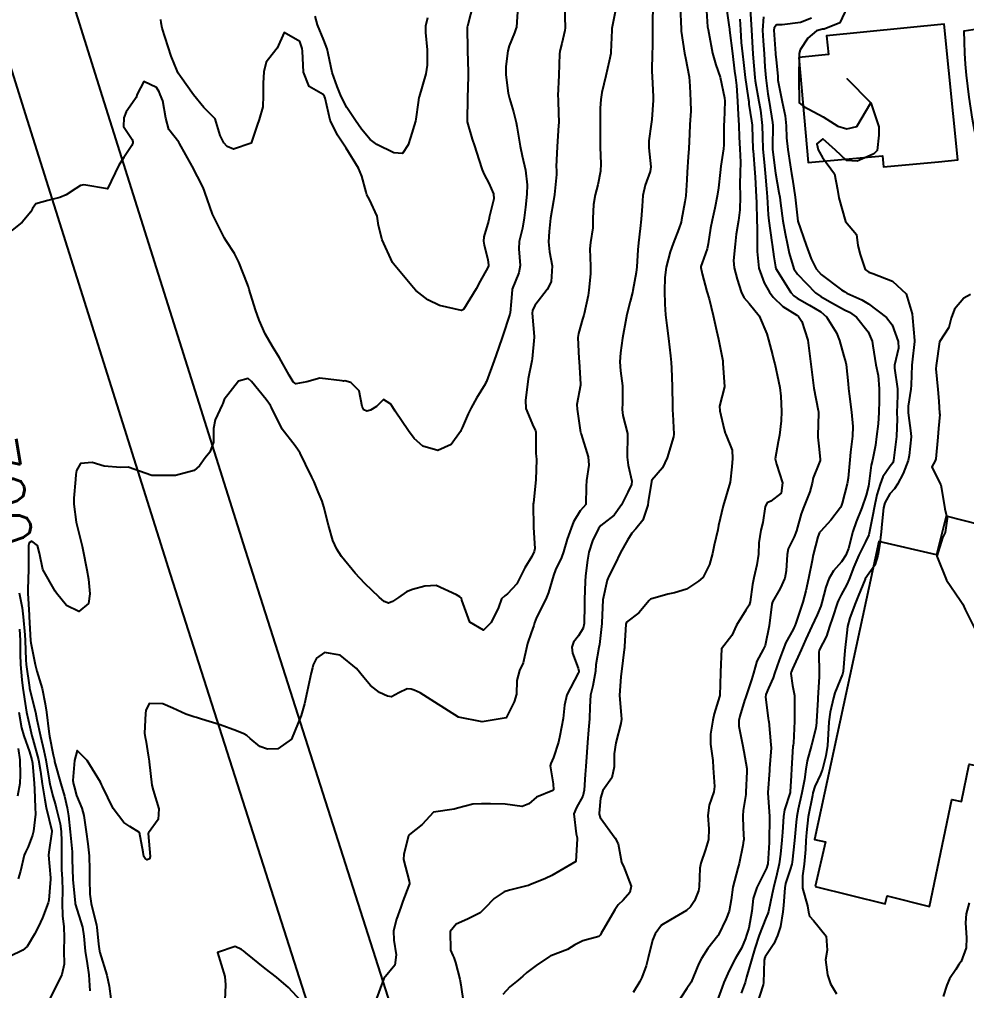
# Model space of a CAD drawing. Header units: metres. Extents: x 298520 to 308411, y 7433745 to 7450750.
# Drawn here: x 301069.7 to 301149.2, y 7442893 to 7442974.5 of the extents above; entities that cross this region are included whole.
import ezdxf
from ezdxf.enums import TextEntityAlignment as Align

# ---------------------------------------------------------------- set-up
doc = ezdxf.new("R2010")
doc.units = ezdxf.units.M
doc.header["$LTSCALE"] = 10
doc.linetypes.add('DASHED', pattern=[0.75, 0.5, -0.25])
for name, color, linetype in [('Cotas', 45, 'Continuous'), ('Curvas de Nivel 1m', 11, 'Continuous'), ('Curvas de Nivel 5m', 15, 'Continuous'), ('Edificações', 30, 'Continuous'), ('Vias Primárias', 230, 'Continuous'), ('Vias Secundárias', 230, 'DASHED')]:
    doc.layers.add(name, color=color, linetype=linetype)
doc.styles.add('Style-STANDARD', font='STANDARD.shx')

msp = doc.modelspace()

# ---------------------------------------------------------------- linework, layer by layer
at = {"layer": 'Curvas de Nivel 1m', "flags": 128}
for points, elevation in [([(301115.456, 7442975.633), (301115.508, 7442973.817), (301115.487, 7442973.58), (301115.233, 7442972.487), (301115.095, 7442971.952), (301115.055, 7442971.823), (301115.023, 7442971.625), (301114.967, 7442969.824), (301114.906, 7442968.095), (301114.916, 7442967.824), (301114.931, 7442967.584), (301114.968, 7442965.823), (301114.959, 7442965.631), (301114.825, 7442963.825), (301114.763, 7442962.17), (301114.778, 7442961.825), (301114.775, 7442961.5), (301114.623, 7442959.827), (301114.537, 7442959.288), (301114.283, 7442957.832), (301114.157, 7442956.723), (301114.115, 7442955.834), (301114.199, 7442955.006), (301114.427, 7442953.829), (301114.339, 7442952.484), (301114.01, 7442951.835), (301112.969, 7442950.499), (301112.752, 7442950.065), (301112.728, 7442949.852), (301112.896, 7442947.898), (301112.898, 7442947.85), (301112.745, 7442946.022), (301112.721, 7442945.852), (301112.41, 7442944.343), (301112.335, 7442943.856), (301112.174, 7442942.557), (301112.192, 7442941.857), (301112.847, 7442940.3), (301113.008, 7442940.011), (301113.043, 7442939.847), (301113.044, 7442938.065), (301113.067, 7442937.846), (301113.105, 7442937.559), (301113.049, 7442935.846), (301112.842, 7442933.917), (301112.822, 7442933.849), (301112.815, 7442933.807), (301112.846, 7442931.848), (301112.963, 7442930.084), (301112.919, 7442929.847), (301112.719, 7442929.423), (301112.108, 7442928.457), (301111.821, 7442927.859), (301111.438, 7442927.116), (301110.679, 7442926.271), (301110.435, 7442926.115), (301110.168, 7442925.878), (301109.921, 7442925.137), (301109.305, 7442923.89), (301108.646, 7442923.244), (301107.506, 7442923.911), (301106.827, 7442925.762), (301106.79, 7442925.919), (301106.674, 7442926.025), (301106.39, 7442926.21), (301104.689, 7442926.99), (301103.725, 7442926.917), (301102.683, 7442926.652), (301102.196, 7442926.459), (301101.505, 7442925.982), (301101.019, 7442925.637), (301100.668, 7442925.492), (301100.307, 7442925.633), (301099.881, 7442926.002), (301098.69, 7442927.141), (301097.861, 7442928.028), (301096.717, 7442929.425), (301096.326, 7442930.044), (301096.011, 7442930.77), (301095.624, 7442932.051), (301095.239, 7442933.585), (301095.094, 7442934.057), (301094.781, 7442934.854), (301094.421, 7442935.697), (301094.244, 7442936.068), (301093.711, 7442937.175), (301093.261, 7442938.083), (301093.101, 7442938.361), (301092.829, 7442938.705), (301091.75, 7442940.101), (301090.861, 7442941.932), (301090.769, 7442942.111), (301090.39, 7442942.595), (301089.161, 7442944.127), (301088.895, 7442944.367), (301088.082, 7442944.142), (301086.877, 7442942.598), (301086.756, 7442942.279), (301086.709, 7442942.162), (301086.114, 7442940.907), (301085.983, 7442940.169), (301085.991, 7442939.009), (301085.66, 7442938.172), (301085.281, 7442937.711), (301084.806, 7442937.021), (301084.347, 7442936.639), (301082.793, 7442936.21), (301080.793, 7442936.23), (301078.803, 7442936.919), (301078.173, 7442936.888), (301076.804, 7442937.018), (301075.797, 7442937.301), (301074.807, 7442937.227), (301074.473, 7442936.63), (301074.426, 7442936.306), (301074.381, 7442935.899), (301074.25, 7442934.308), (301074.261, 7442933.801), (301074.458, 7442932.304), (301074.736, 7442931.17), (301074.952, 7442930.298), (301075.01, 7442930.007), (301075.344, 7442928.294), (301075.473, 7442927.511), (301075.599, 7442926.291), (301075.488, 7442925.468), (301074.658, 7442924.812), (301073.648, 7442925.3), (301072.8, 7442926.328), (301072.676, 7442926.505), (301071.651, 7442928.341), (301071.357, 7442929.703), (301071.21, 7442930.345), (301070.728, 7442930.718), (301070.501, 7442930.578), (301070.454, 7442930.353), (301070.451, 7442928.607), (301070.441, 7442928.353), (301070.374, 7442926.656), (301070.392, 7442926.353), (301070.504, 7442924.502), (301070.512, 7442924.351), (301070.621, 7442922.363), (301070.63, 7442922.184), (301070.991, 7442920.346), (301071.151, 7442919.791), (301071.595, 7442918.34), (301071.841, 7442917.06), (301071.941, 7442916.336), (301072.139, 7442914.734), (301072.199, 7442914.333), (301072.517, 7442912.763), (301072.607, 7442912.422), (301072.615, 7442912.328), (301072.626, 7442912.214), (301073.16, 7442910.32), (301073.457, 7442909.3), (301073.693, 7442908.312), (301073.797, 7442907.65), (301073.946, 7442906.307), (301074.097, 7442904.625), (301074.108, 7442904.305), (301074.11, 7442904.005), (301074.176, 7442902.303), (301074.352, 7442900.311), (301074.363, 7442900.266), (301074.986, 7442898.294), (301075.102, 7442897.526), (301075.195, 7442896.291), (301075.358, 7442895.238), (301075.508, 7442894.288), (301075.605, 7442892.962)], 699), ([(301107.802, 7442975.912), (301107.299, 7442973.965), (301107.289, 7442973.919), (301107.287, 7442973.885), (301107.316, 7442971.919), (301107.363, 7442970.076), (301107.367, 7442969.918), (301107.37, 7442969.748), (301107.316, 7442967.918), (301107.277, 7442966.041), (301107.291, 7442965.918), (301107.693, 7442964.466), (301107.884, 7442963.909), (301108.273, 7442962.746), (301108.53, 7442961.899), (301108.693, 7442961.49), (301109.092, 7442960.776), (301109.486, 7442959.886), (301109.513, 7442959.452), (301109.131, 7442957.889), (301109.116, 7442957.836), (301109.058, 7442957.572), (301108.673, 7442956.261), (301108.639, 7442955.896), (301108.708, 7442955.573), (301109.018, 7442954.362), (301109.084, 7442953.889), (301109.074, 7442953.827), (301109.01, 7442953.699), (301108.365, 7442952.527), (301108.038, 7442951.904), (301106.965, 7442950.151), (301106.807, 7442950.079), (301104.968, 7442950.482), (301103.977, 7442950.959), (301102.981, 7442951.762), (301102.781, 7442951.972), (301101.505, 7442953.485), (301101.086, 7442953.989), (301101.014, 7442954.101), (301100.147, 7442955.999), (301099.84, 7442957.213), (301099.711, 7442958.004), (301099.077, 7442959.391), (301098.86, 7442959.792), (301098.796, 7442960.014), (301098.427, 7442961.351), (301098.15, 7442962.024), (301097.128, 7442963.714), (301096.896, 7442964.042), (301096.402, 7442964.786), (301095.776, 7442966.054), (301095.347, 7442967.892), (301095.297, 7442968.059), (301095.184, 7442968.206), (301094.009, 7442968.896), (301093.534, 7442970.077), (301093.459, 7442971.839), (301093.431, 7442972.078), (301093.232, 7442972.668), (301091.922, 7442973.421), (301091.324, 7442972.108), (301091.221, 7442971.96), (301090.414, 7442970.915), (301090.215, 7442970.12), (301090.136, 7442969.178), (301090.14, 7442968.12), (301090.118, 7442967.171), (301089.827, 7442966.123), (301089.641, 7442965.632), (301089.133, 7442964.13), (301087.645, 7442963.632), (301087.128, 7442963.84), (301086.858, 7442964.163), (301086.544, 7442964.761), (301086.108, 7442966.17), (301085.167, 7442967.109), (301084.291, 7442968.189), (301083.198, 7442969.712), (301083.016, 7442970.018), (301082.933, 7442970.204), (301082.427, 7442971.424), (301082.166, 7442972.216), (301081.676, 7442973.794), (301081.587, 7442974.225), (301081.554, 7442974.524)], 701), ([(301122.868, 7442975.734), (301122.839, 7442974.152), (301122.835, 7442973.734), (301122.832, 7442972.13), (301122.819, 7442971.734), (301122.788, 7442970.153), (301122.801, 7442969.734), (301122.9, 7442968.01), (301122.899, 7442967.733), (301122.773, 7442966.118), (301122.728, 7442965.734), (301122.548, 7442964.327), (301122.532, 7442963.736), (301122.701, 7442962.142), (301122.649, 7442961.735), (301122.218, 7442960.612), (301122.025, 7442959.741), (301121.963, 7442958.848), (301121.896, 7442957.742), (301121.819, 7442956.969), (301121.673, 7442955.744), (301121.603, 7442955.169), (301121.513, 7442953.745), (301121.472, 7442953.279), (301121.189, 7442951.748), (301121.155, 7442951.574), (301120.974, 7442950.831), (301120.7, 7442949.754), (301120.627, 7442949.422), (301120.322, 7442947.759), (301120.152, 7442946.534), (301120.108, 7442945.762), (301120.16, 7442945.016), (301120.316, 7442943.759), (301120.315, 7442942.314), (301120.302, 7442941.758), (301120.361, 7442941.26), (301120.741, 7442939.752), (301120.751, 7442939.661), (301120.706, 7442937.752), (301120.813, 7442937.085), (301121.099, 7442935.747), (301121.074, 7442935.463), (301120.784, 7442934.819), (301120.238, 7442933.758), (301119.623, 7442932.904), (301118.749, 7442932.208), (301118.504, 7442932.025), (301118.315, 7442931.784), (301117.792, 7442930.729), (301117.502, 7442929.792), (301117.389, 7442929.12), (301117.217, 7442927.795), (301117.177, 7442927.314), (301117.138, 7442925.795), (301117.131, 7442925.332), (301117.106, 7442923.795), (301117.03, 7442923.413), (301116.637, 7442922.756), (301116.209, 7442922.225), (301116.064, 7442921.806), (301116.114, 7442921.304), (301116.605, 7442920.051), (301116.665, 7442919.799), (301116.658, 7442919.743), (301116.601, 7442919.635), (301115.643, 7442917.814), (301115.441, 7442916.946), (301115.332, 7442915.818), (301115.072, 7442914.356), (301114.949, 7442913.824), (301114.52, 7442912.54), (301114.298, 7442912.049), (301114.256, 7442911.833), (301114.491, 7442910.341), (301114.535, 7442909.829), (301114.482, 7442909.768), (301113.115, 7442909.205), (301112.471, 7442908.642), (301111.902, 7442908.422), (301110.47, 7442908.627), (301109.233, 7442908.651), (301108.47, 7442908.653), (301107.749, 7442908.628), (301106.467, 7442908.286), (301106.177, 7442908.212), (301104.463, 7442907.94), (301103.501, 7442906.906), (301102.435, 7442906.081), (301102.382, 7442906.022), (301102.363, 7442905.971), (301101.964, 7442904.428), (301101.934, 7442903.975), (301102.395, 7442902.17), (301102.436, 7442901.97), (301102.43, 7442901.932), (301102.39, 7442901.792), (301101.875, 7442900.47), (301101.71, 7442899.977), (301101.353, 7442898.98), (301101.085, 7442897.983), (301101.108, 7442897.205), (301101.309, 7442895.98), (301101.192, 7442895.094), (301100.293, 7442893.99), (301099.567, 7442892.001)], 697), ([(301125.164, 7442975.594), (301125.238, 7442973.7), (301125.251, 7442973.545), (301125.534, 7442971.697), (301125.625, 7442971.29), (301125.919, 7442969.693), (301125.976, 7442968.907), (301126.045, 7442967.691), (301126.049, 7442966.807), (301125.985, 7442965.692), (301125.958, 7442964.878), (301125.886, 7442963.692), (301125.826, 7442962.989), (301125.765, 7442961.693), (301125.736, 7442961.055), (301125.633, 7442959.695), (301125.563, 7442959.208), (301125.29, 7442957.698), (301125.245, 7442957.504), (301125.045, 7442956.924), (301124.575, 7442955.707), (301124.322, 7442955.007), (301123.988, 7442953.715), (301123.878, 7442952.839), (301123.841, 7442951.717), (301123.866, 7442950.611), (301123.928, 7442949.716), (301124.043, 7442948.803), (301124.198, 7442947.711), (301124.36, 7442946.27), (301124.412, 7442945.708), (301124.447, 7442945.245), (301124.499, 7442943.706), (301124.522, 7442942.051), (301124.526, 7442941.705), (301124.538, 7442941.383), (301124.634, 7442939.703), (301124.61, 7442939.473), (301124.078, 7442937.711), (301123.676, 7442936.851), (301122.794, 7442935.832), (301122.76, 7442935.764), (301122.754, 7442935.73), (301122.492, 7442934.017), (301122.443, 7442933.733), (301122.031, 7442932.46), (301121.452, 7442931.743), (301121.107, 7442931.379), (301120.733, 7442930.784), (301120.162, 7442929.758), (301119.687, 7442928.74), (301119.18, 7442927.773), (301119.046, 7442927.426), (301118.673, 7442925.78), (301118.583, 7442923.851), (301118.578, 7442923.781), (301118.379, 7442922.03), (301118.331, 7442921.783), (301118.082, 7442920.311), (301118.046, 7442919.786), (301117.825, 7442918.553), (301117.638, 7442917.789), (301117.574, 7442916.784), (301117.55, 7442915.79), (301117.461, 7442914.874), (301117.377, 7442913.792), (301117.327, 7442912.99), (301117.242, 7442911.793), (301117.186, 7442911.11), (301117.093, 7442909.794), (301116.992, 7442909.281), (301116.468, 7442908.341), (301116.229, 7442907.804), (301116.438, 7442906.136), (301116.515, 7442905.799), (301116.527, 7442905.704), (301116.413, 7442903.8), (301114.401, 7442902.638), (301113.86, 7442902.374), (301112.555, 7442901.848), (301112.442, 7442901.8), (301112.392, 7442901.786), (301110.836, 7442901.415), (301110.384, 7442901.249), (301109.551, 7442900.707), (301108.769, 7442899.894), (301108.359, 7442899.5), (301107.298, 7442898.966), (301106.349, 7442898.543), (301105.84, 7442897.928), (301105.872, 7442896.374), (301106.075, 7442895.924), (301106.15, 7442895.761), (301106.307, 7442895.327), (301106.664, 7442893.916), (301106.744, 7442893.459), (301106.976, 7442891.913)], 696), ([(301139.184, 7442975.541), (301138.58, 7442974.226), (301137.254, 7442973.711), (301137.125, 7442973.691), (301136.604, 7442973.566), (301135.882, 7442972.935), (301135.229, 7442971.972), (301135.159, 7442971.646), (301135.164, 7442971.581), (301135.165, 7442971.523), (301135.123, 7442969.581), (301135.159, 7442967.595), (301135.172, 7442967.508), (301135.541, 7442967.204), (301137.161, 7442966.324), (301138.416, 7442965.547), (301139.151, 7442965.317), (301140.002, 7442965.527), (301141.173, 7442967.51), (301139.203, 7442969.54), (301141.173, 7442967.51), (301141.855, 7442965.503), (301141.85, 7442964.798), (301141.702, 7442963.504), (301141.416, 7442963.22), (301141.127, 7442963.087), (301140.028, 7442962.618), (301139.12, 7442962.669), (301138.196, 7442963.549), (301137.142, 7442964.497), (301136.636, 7442964.067), (301136.746, 7442963.564), (301137.123, 7442962.928), (301138.129, 7442961.55), (301138.389, 7442960.248), (301138.501, 7442959.546), (301139.053, 7442957.54), (301139.976, 7442956.46), (301140.092, 7442955.524), (301140.272, 7442954.768), (301140.714, 7442953.514), (301141.01, 7442953.292), (301141.332, 7442953.183), (301142.999, 7442952.55), (301144.135, 7442951.478), (301144.636, 7442949.804), (301144.68, 7442949.473), (301144.846, 7442947.56), (301144.841, 7442947.471), (301144.639, 7442945.749), (301144.606, 7442945.473), (301144.558, 7442943.811), (301144.532, 7442943.474), (301144.312, 7442942.035), (301144.304, 7442941.476), (301144.544, 7442939.775), (301144.559, 7442939.473), (301144.399, 7442937.894), (301144.32, 7442937.475), (301143.883, 7442936.398), (301143.41, 7442935.484), (301143.177, 7442935.098), (301142.785, 7442934.673), (301142.344, 7442933.927), (301142.248, 7442933.495), (301142.102, 7442932.147), (301142.05, 7442931.497), (301141.914, 7442930.316), (301141.754, 7442929.5), (301141.519, 7442928.698), (301140.703, 7442927.534), (301140.689, 7442927.51), (301140.122, 7442926.077), (301139.886, 7442925.522), (301139.415, 7442924.283), (301139.229, 7442923.531), (301139.159, 7442923.019), (301138.997, 7442921.534), (301138.845, 7442919.776), (301138.8, 7442919.537), (301138.598, 7442919.058), (301138.167, 7442917.964), (301138.044, 7442917.545), (301137.758, 7442916.355), (301137.659, 7442915.549), (301137.597, 7442914.495), (301137.524, 7442913.55), (301137.395, 7442912.676), (301137.106, 7442911.554), (301136.951, 7442911.103), (301136.488, 7442910.093), (301136.319, 7442909.562), (301136.266, 7442909.349), (301135.92, 7442907.568), (301135.78, 7442906.232), (301135.726, 7442905.571), (301135.682, 7442904.828), (301135.588, 7442903.572), (301135.429, 7442902.601), (301135.442, 7442901.574), (301135.859, 7442900.08), (301135.939, 7442899.566), (301136.016, 7442899.222), (301136.356, 7442898.868), (301137.419, 7442897.549), (301137.498, 7442896.375), (301137.378, 7442895.549), (301137.544, 7442894.304), (301137.785, 7442893.545), (301138.285, 7442892.708)], 689), ([(301119.736, 7442975.297), (301119.435, 7442973.768), (301119.415, 7442973.604), (301119.352, 7442971.769), (301119.344, 7442971.646), (301119.215, 7442970.999), (301118.935, 7442969.774), (301118.591, 7442968.369), (301118.493, 7442967.78), (301118.461, 7442967.075), (301118.452, 7442965.781), (301118.441, 7442965.076), (301118.446, 7442963.78), (301118.508, 7442962.39), (301118.481, 7442961.786), (301118.248, 7442960.631), (301118.037, 7442959.79), (301117.878, 7442958.984), (301117.828, 7442957.792), (301117.823, 7442957.015), (301117.627, 7442955.794), (301117.577, 7442955.245), (301117.644, 7442953.794), (301117.631, 7442953.166), (301117.495, 7442951.795), (301117.431, 7442951.342), (301117.092, 7442949.799), (301117.065, 7442949.696), (301116.958, 7442949.348), (301116.618, 7442948.131), (301116.579, 7442947.804), (301116.668, 7442946.051), (301116.684, 7442945.802), (301116.799, 7442943.895), (301116.793, 7442943.801), (301116.502, 7442942.17), (301116.508, 7442941.804), (301116.806, 7442939.838), (301116.811, 7442939.8), (301116.842, 7442939.687), (301117.443, 7442937.794), (301117.505, 7442937.101), (301117.297, 7442935.795), (301117.285, 7442935.298), (301117.241, 7442933.795), (301117.023, 7442933.543), (301116.765, 7442933.261), (301116.222, 7442932.334), (301116, 7442931.807), (301115.67, 7442930.874), (301115.358, 7442929.814), (301115.203, 7442929.331), (301114.708, 7442928.295), (301114.52, 7442927.823), (301114.104, 7442926.407), (301113.876, 7442925.832), (301113.101, 7442924.287), (301112.936, 7442923.846), (301112.867, 7442923.63), (301112.64, 7442923.011), (301112.353, 7442922.126), (301112.293, 7442921.853), (301111.977, 7442920.491), (301111.673, 7442919.859), (301111.446, 7442919.01), (301111.418, 7442917.862), (301111.224, 7442917.213), (301110.553, 7442915.87), (301108.549, 7442915.534), (301106.553, 7442915.92), (301104.572, 7442917.201), (301103.336, 7442917.959), (301102.822, 7442918.203), (301102.586, 7442918.29), (301102.242, 7442918.318), (301101.549, 7442917.98), (301100.939, 7442917.625), (301100.578, 7442917.692), (301099.928, 7442918), (301099.151, 7442918.574), (301098.595, 7442919.254), (301097.989, 7442920.026), (301096.619, 7442921.132), (301095.304, 7442921.372), (301094.615, 7442920.875), (301094.358, 7442920.313), (301094.278, 7442920.065), (301094.18, 7442919.648), (301093.841, 7442918.071), (301093.607, 7442917.035), (301093.339, 7442916.078), (301092.533, 7442914.09), (301091.37, 7442913.256), (301090.524, 7442913.238), (301089.878, 7442913.471), (301089.058, 7442914.132), (301088.782, 7442914.383), (301088.537, 7442914.521), (301087.897, 7442914.789), (301086.544, 7442915.29), (301084.965, 7442915.76), (301084.55, 7442915.904), (301084.337, 7442915.969), (301083.654, 7442916.193), (301082.56, 7442916.683), (301081.737, 7442917.046), (301080.566, 7442917.074), (301080.301, 7442916.488), (301080.259, 7442916.233), (301080.182, 7442914.588), (301080.251, 7442914.233), (301080.307, 7442914.009), (301080.516, 7442912.571), (301080.566, 7442912.229), (301080.573, 7442912.169), (301080.803, 7442910.227), (301080.917, 7442909.787), (301081.383, 7442908.221), (301081.342, 7442907.333), (301080.529, 7442906.229), (301080.5, 7442906.172), (301080.648, 7442904.228), (301080.617, 7442904.022), (301080.41, 7442903.938), (301080.233, 7442904.055), (301080.125, 7442904.234), (301080.063, 7442904.591), (301079.761, 7442906.24), (301078.948, 7442906.752), (301078.451, 7442907.09), (301077.546, 7442908.269), (301076.661, 7442910.099), (301076.587, 7442910.279), (301076.486, 7442910.47), (301075.372, 7442912.291), (301074.521, 7442913.124), (301074.303, 7442912.303), (301074.171, 7442910.622), (301074.227, 7442910.304), (301074.275, 7442910.097), (301074.473, 7442909.338), (301074.934, 7442908.295), (301075.092, 7442907.658), (301075.282, 7442906.292), (301075.421, 7442905.297), (301075.54, 7442904.289), (301075.571, 7442903.118), (301075.553, 7442902.288), (301075.602, 7442901.06), (301075.719, 7442900.286), (301076.156, 7442898.47), (301076.19, 7442898.282), (301076.329, 7442896.875), (301076.394, 7442896.279), (301076.42, 7442896.18), (301077.008, 7442894.273), (301077.204, 7442893.351), (301077.354, 7442892.269)], 698), ([(301103.951, 7442974.651), (301103.786, 7442973.962), (301103.786, 7442973.421), (301103.92, 7442971.96), (301103.926, 7442970.676), (301103.795, 7442969.961), (301103.236, 7442968.022), (301103.223, 7442967.969), (301103.176, 7442967.528), (301102.977, 7442966.15), (301102.941, 7442965.972), (301102.524, 7442964.591), (301102.312, 7442963.978), (301101.843, 7442963.262), (301101.123, 7442963.329), (301099.693, 7442964.004), (301099.137, 7442964.432), (301098.417, 7442965.293), (301097.896, 7442966.029), (301097.169, 7442967.129), (301096.707, 7442968.045), (301096.353, 7442968.887), (301095.957, 7442970.052), (301095.61, 7442971.665), (301095.526, 7442972.057), (301095.234, 7442972.776), (301094.72, 7442974.065), (301094.524, 7442974.804)], 702), ([(301129.057, 7442975.44), (301129.257, 7442974.075), (301129.298, 7442973.704), (301129.298, 7442973.659), (301129.306, 7442973.605), (301129.558, 7442971.655), (301129.736, 7442970.18), (301129.801, 7442969.651), (301129.886, 7442968.956), (301129.979, 7442967.648), (301130.03, 7442966.515), (301130.086, 7442965.646), (301130.131, 7442964.634), (301130.178, 7442963.644), (301130.234, 7442962.526), (301130.208, 7442961.643), (301130.171, 7442960.721), (301130.202, 7442959.643), (301130.174, 7442958.536), (301130.052, 7442957.645), (301129.874, 7442956.481), (301129.784, 7442955.649), (301129.65, 7442954.281), (301129.687, 7442953.65), (301129.942, 7442952.703), (301130.284, 7442951.64), (301130.519, 7442951.177), (301130.973, 7442950.671), (301131.801, 7442949.622), (301132.435, 7442948.121), (301132.578, 7442947.614), (301132.92, 7442946.346), (301133.071, 7442945.764), (301133.106, 7442945.607), (301133.429, 7442944.133), (301133.528, 7442943.604), (301133.615, 7442942.87), (301133.661, 7442941.602), (301133.657, 7442940.8), (301133.503, 7442939.603), (301133.382, 7442939.061), (301133.15, 7442937.607), (301133.248, 7442937.174), (301133.756, 7442935.6), (301133.643, 7442934.743), (301132.777, 7442934.065), (301132.469, 7442933.92), (301132.297, 7442933.615), (301132.107, 7442932.262), (301131.953, 7442931.618), (301131.785, 7442930.567), (301131.747, 7442929.62), (301131.608, 7442928.727), (301131.36, 7442927.623), (301131.248, 7442927.071), (301131.044, 7442925.626), (301130.96, 7442925.337), (301130.666, 7442924.919), (301129.899, 7442923.641), (301129.495, 7442922.792), (301128.623, 7442921.66), (301128.564, 7442919.7), (301128.56, 7442919.66), (301128.496, 7442917.748), (301128.477, 7442917.661), (301128.016, 7442916.211), (301127.897, 7442915.667), (301127.707, 7442914.502), (301127.716, 7442913.668), (301127.899, 7442912.279), (301127.935, 7442911.666), (301128.047, 7442910.107), (301127.996, 7442909.665), (301127.596, 7442908.545), (301127.477, 7442907.67), (301127.576, 7442906.538), (301127.545, 7442905.669), (301127.283, 7442904.812), (301126.899, 7442903.675), (301126.827, 7442903.258), (301126.761, 7442901.676), (301126.712, 7442901.353), (301126.375, 7442900.508), (301126.047, 7442900.006), (301125.697, 7442899.69), (301124.355, 7442898.92), (301123.602, 7442898.465), (301123.054, 7442897.723), (301122.847, 7442897.213), (301122.477, 7442895.728), (301122.446, 7442895.594), (301122.306, 7442895.056), (301121.95, 7442894.08), (301121.779, 7442893.735), (301121.211, 7442892.814)], 694), ([(301131.057, 7442975.419), (301131.144, 7442973.632), (301131.23, 7442972.115), (301131.261, 7442971.63), (301131.265, 7442971.587), (301131.437, 7442969.628), (301131.474, 7442969.352), (301131.783, 7442967.624), (301131.905, 7442966.884), (301132.041, 7442965.621), (301132.075, 7442964.689), (301132.119, 7442963.62), (301132.208, 7442962.528), (301132.299, 7442961.618), (301132.425, 7442960.281), (301132.477, 7442959.616), (301132.561, 7442958.114), (301132.603, 7442957.614), (301132.855, 7442955.792), (301132.879, 7442955.612), (301133.023, 7442954.578), (301133.159, 7442953.752), (301133.212, 7442953.607), (301133.536, 7442953.071), (301134.459, 7442951.588), (301134.706, 7442951.31), (301134.978, 7442951.123), (301136.016, 7442950.526), (301136.967, 7442949.952), (301137.445, 7442949.555), (301138.3, 7442948.189), (301138.557, 7442947.544), (301138.92, 7442946.242), (301139.071, 7442945.694), (301139.101, 7442945.537), (301139.272, 7442943.91), (301139.304, 7442943.534), (301139.352, 7442943.067), (301139.554, 7442941.53), (301139.663, 7442940.34), (301139.628, 7442939.528), (301139.477, 7442938.178), (301139.412, 7442937.531), (301139.267, 7442936.003), (301139.193, 7442935.534), (301138.777, 7442933.911), (301138.682, 7442933.633), (301138.632, 7442933.541), (301137.825, 7442932.481), (301136.98, 7442931.558), (301136.878, 7442931.422), (301136.738, 7442931.065), (301136.333, 7442929.566), (301136.239, 7442929.088), (301135.939, 7442927.571), (301135.718, 7442926.544), (301135.467, 7442925.578), (301134.89, 7442923.821), (301134.797, 7442923.588), (301134.75, 7442923.49), (301134.649, 7442923.3), (301134.033, 7442922.195), (301133.816, 7442921.598), (301133.491, 7442920.724), (301133.075, 7442919.605), (301132.965, 7442919.241), (301132.59, 7442918.351), (301132.366, 7442917.831), (301132.336, 7442917.612), (301132.557, 7442915.853), (301132.592, 7442915.61), (301132.602, 7442915.56), (301132.791, 7442913.607), (301132.794, 7442913.342), (301132.672, 7442911.608), (301132.661, 7442911.448), (301132.532, 7442909.61), (301132.535, 7442909.557), (301132.666, 7442907.608), (301132.669, 7442907.398), (301132.639, 7442905.608), (301132.633, 7442905.406), (301132.521, 7442903.609), (301132.505, 7442903.516), (301132.409, 7442903.254), (301131.591, 7442901.622), (301131.308, 7442900.697), (301131.181, 7442899.628), (301130.926, 7442898.208), (301130.746, 7442897.634), (301130.644, 7442897.33), (301130.326, 7442896.537), (301129.994, 7442895.967), (301129.794, 7442895.645), (301129.294, 7442894.659), (301128.844, 7442893.654), (301128.69, 7442893.255), (301128.277, 7442892.112)], 692), ([(301132.152, 7442974.733), (301132.088, 7442973.622), (301132.145, 7442972.715), (301132.221, 7442971.62), (301132.289, 7442970.542), (301132.367, 7442969.618), (301132.527, 7442968.273), (301132.626, 7442967.615), (301132.917, 7442965.85), (301132.937, 7442965.612), (301132.919, 7442963.828), (301132.927, 7442963.612), (301133.109, 7442962.021), (301133.167, 7442961.609), (301133.464, 7442959.982), (301133.524, 7442959.603), (301133.579, 7442959.099), (301133.774, 7442957.599), (301133.975, 7442956.529), (301134.176, 7442955.593), (301134.327, 7442954.892), (301134.723, 7442953.584), (301135.006, 7442953.12), (301136.54, 7442951.564), (301136.98, 7442951.242), (301137.71, 7442950.819), (301138.969, 7442950.144), (301139.375, 7442949.942), (301139.983, 7442949.525), (301140.944, 7442948.271), (301141.28, 7442947.507), (301141.34, 7442947.095), (301141.594, 7442945.503), (301141.783, 7442944.622), (301141.884, 7442943.5), (301141.865, 7442942.513), (301141.845, 7442941.5), (301141.786, 7442940.568), (301141.655, 7442939.502), (301141.556, 7442938.779), (301141.306, 7442937.505), (301141.217, 7442937.098), (301140.998, 7442935.508), (301140.969, 7442935.331), (301140.784, 7442934.58), (301140.425, 7442933.515), (301139.938, 7442932.34), (301139.671, 7442931.526), (301139.298, 7442930.1), (301139.079, 7442929.535), (301138.717, 7442928.96), (301138.044, 7442928.213), (301137.648, 7442927.551), (301137.391, 7442926.854), (301137.065, 7442925.556), (301136.977, 7442925.25), (301136.663, 7442924.532), (301136.223, 7442923.566), (301135.726, 7442922.484), (301135.313, 7442921.58), (301134.607, 7442919.99), (301134.484, 7442919.711), (301134.461, 7442919.591), (301134.593, 7442918.589), (301134.759, 7442917.761), (301134.766, 7442917.587), (301134.767, 7442917.4), (301134.769, 7442915.587), (301134.683, 7442913.736), (301134.655, 7442913.588), (301134.639, 7442913.481), (301134.527, 7442911.59), (301134.497, 7442911.044), (301134.415, 7442909.659), (301134.397, 7442909.591), (301133.927, 7442908.137), (301133.852, 7442907.596), (301133.769, 7442906.27), (301133.714, 7442905.597), (301133.604, 7442904.415), (301133.485, 7442903.599), (301133.27, 7442902.736), (301132.991, 7442901.604), (301132.895, 7442901.096), (301132.597, 7442899.608), (301132.539, 7442899.431), (301132.357, 7442899.039), (301131.792, 7442897.618), (301131.441, 7442896.509), (301131.174, 7442895.627), (301130.748, 7442894.084), (301130.629, 7442893.635), (301130.284, 7442892.76)], 691), ([(301130.169, 7442974.553), (301130.223, 7442973.645), (301130.302, 7442972.579), (301130.409, 7442971.642), (301130.489, 7442970.914), (301130.634, 7442969.639), (301130.889, 7442967.923), (301130.919, 7442967.634), (301130.937, 7442967.4), (301131.157, 7442966.007), (301131.21, 7442965.629), (301131.214, 7442965.568), (301131.28, 7442963.629), (301131.288, 7442963.471), (301131.436, 7442961.627), (301131.462, 7442961.264), (301131.551, 7442959.625), (301131.564, 7442959.137), (301131.606, 7442957.624), (301131.618, 7442957.053), (301131.632, 7442955.624), (301131.626, 7442955.025), (301131.762, 7442953.623), (301132.222, 7442952.39), (301132.674, 7442951.613), (301132.979, 7442951.199), (301133.792, 7442950.419), (301134.964, 7442949.689), (301135.112, 7442949.579), (301135.37, 7442949.162), (301135.879, 7442947.571), (301136.038, 7442946.453), (301136.14, 7442945.568), (301136.23, 7442944.894), (301136.399, 7442943.567), (301136.754, 7442941.672), (301136.776, 7442941.561), (301136.776, 7442941.475), (301136.713, 7442939.562), (301136.712, 7442939.432), (301136.832, 7442938.437), (301136.917, 7442937.559), (301136.912, 7442937.468), (301136.818, 7442937.206), (301136.348, 7442936.019), (301136.245, 7442935.568), (301136.067, 7442934.852), (301135.547, 7442933.578), (301135.333, 7442933.013), (301134.932, 7442931.587), (301134.738, 7442931.066), (301134.247, 7442930.076), (301134.149, 7442929.596), (301134.079, 7442928.227), (301133.944, 7442927.598), (301133.561, 7442926.73), (301132.909, 7442925.608), (301132.85, 7442925.429), (301132.653, 7442923.61), (301132.293, 7442921.948), (301132.135, 7442921.615), (301131.596, 7442920.637), (301131.312, 7442919.623), (301131.163, 7442919.058), (301130.669, 7442917.629), (301130.649, 7442917.562), (301130.578, 7442917.326), (301130.171, 7442916.024), (301130.089, 7442915.637), (301130.081, 7442915.169), (301130.396, 7442913.632), (301130.524, 7442913.047), (301130.761, 7442911.627), (301130.768, 7442911.359), (301130.69, 7442909.628), (301130.674, 7442909.435), (301130.468, 7442908.096), (301130.423, 7442907.631), (301130.447, 7442906.597), (301130.502, 7442905.629), (301130.496, 7442905.566), (301130.428, 7442905.164), (301130.132, 7442903.634), (301130.018, 7442903.245), (301129.576, 7442901.648), (301129.439, 7442900.588), (301129.274, 7442899.651), (301129.018, 7442898.991), (301128.396, 7442897.659), (301128.378, 7442897.624), (301128.342, 7442897.57), (301127.491, 7442896.502), (301126.958, 7442895.674), (301126.743, 7442895.241), (301126.298, 7442894.159), (301126.077, 7442893.683), (301125.736, 7442893.137), (301124.776, 7442891.702)], 693), ([(301149.556, 7442951.411), (301148.98, 7442951.116), (301148.2, 7442950.198), (301147.913, 7442949.43), (301147.737, 7442948.646), (301146.933, 7442947.44), (301146.652, 7442945.444), (301146.647, 7442945.181), (301146.802, 7442943.441), (301146.878, 7442942.461), (301146.955, 7442941.439), (301146.959, 7442941.342), (301146.85, 7442940.176), (301146.8, 7442939.441), (301146.64, 7442937.618), (301146.576, 7442937.444), (301146.309, 7442936.948), (301146.798, 7442935.918), (301147.059, 7442935.437), (301147.104, 7442935.123), (301147.387, 7442933.434), (301147.578, 7442932.615), (301147.415, 7442931.433), (301147.187, 7442930.987), (301146.723, 7442929.44), (301147.54, 7442927.432), (301148.678, 7442925.765), (301148.902, 7442925.418), (301149.111, 7442924.973), (301149.886, 7442923.408)], 688), ([(301069.678, 7442923.324), (301069.733, 7442922.359), (301069.749, 7442921.225), (301069.758, 7442920.358), (301069.877, 7442919.07), (301069.969, 7442918.356), (301070.218, 7442916.702), (301070.279, 7442916.353), (301070.545, 7442915.125), (301070.724, 7442914.348), (301070.8, 7442914.078), (301071.294, 7442912.342), (301071.464, 7442911.375), (301071.594, 7442910.339), (301071.806, 7442909), (301071.924, 7442908.335), (301072.389, 7442906.385), (301072.397, 7442906.33), (301072.147, 7442904.602), (301072.13, 7442904.333), (301072.3, 7442902.425), (301072.303, 7442902.331), (301072.142, 7442900.557), (301072.099, 7442900.333), (301071.623, 7442899.065), (301071.28, 7442898.341), (301070.961, 7442897.72), (301070.326, 7442896.671), (301069.963, 7442896.355), (301068.866, 7442895.82)], 701), ([(301069.631, 7442916.359), (301069.869, 7442915.031), (301070.044, 7442914.355), (301070.52, 7442913.015), (301070.737, 7442912.348), (301070.783, 7442912.073), (301070.914, 7442910.346), (301070.943, 7442909.881), (301071.012, 7442908.345), (301071.02, 7442907.782), (301070.858, 7442906.346), (301070.775, 7442906.01), (301070.423, 7442905.041), (301070.178, 7442904.591), (301070.077, 7442904.353), (301069.769, 7442902.987), (301069.586, 7442902.358)], 702), ([(301069.582, 7442913.299), (301069.721, 7442912.358), (301069.756, 7442911.095), (301069.723, 7442910.358), (301069.528, 7442909.304)], 703), ([(301149.432, 7442900.35), (301149.18, 7442899.412), (301149.112, 7442898.655), (301149.197, 7442897.411), (301149.19, 7442896.551), (301148.753, 7442895.416), (301148.578, 7442895.15), (301148.306, 7442894.746), (301147.779, 7442893.944), (301147.55, 7442893.427), (301147.239, 7442892.475)], 688), ([(301093.349, 7442892.079), (301092.284, 7442893.226), (301091.272, 7442894.1), (301090.304, 7442894.829), (301088.706, 7442896.134), (301088.488, 7442896.301), (301088.326, 7442896.41), (301087.809, 7442896.664), (301086.323, 7442896.16), (301086.926, 7442894.154), (301086.978, 7442893.461), (301086.943, 7442892.153)], 697)]:
    msp.add_lwpolyline(points, dxfattribs=dict(at, elevation=elevation))
at = {"layer": 'Curvas de Nivel 5m', "flags": 128}
for points, elevation in [([(301111.535, 7442975.602), (301111.412, 7442973.868), (301111.38, 7442973.74), (301111.246, 7442973.404), (301110.802, 7442972.302), (301110.684, 7442971.875), (301110.526, 7442970.56), (301110.529, 7442969.877), (301110.725, 7442968.33), (301110.831, 7442967.873), (301111.162, 7442966.744), (301111.397, 7442965.868), (301111.461, 7442965.555), (301111.735, 7442963.864), (301111.908, 7442963.076), (301112.177, 7442961.859), (301112.313, 7442960.636), (301112.291, 7442959.858), (301112.169, 7442958.761), (301112.074, 7442957.86), (301111.93, 7442956.981), (301111.65, 7442955.864), (301111.628, 7442955.263), (301111.735, 7442953.863), (301111.617, 7442953.25), (301111.056, 7442951.869), (301111.045, 7442951.806), (301110.973, 7442950.836), (301110.882, 7442949.871), (301110.857, 7442949.766), (301110.238, 7442947.881), (301109.901, 7442946.913), (301109.546, 7442945.891), (301108.895, 7442944.105), (301108.83, 7442943.964), (301108.795, 7442943.901), (301108.057, 7442942.726), (301107.605, 7442941.913), (301107.366, 7442941.407), (301106.846, 7442940.23), (301106.752, 7442940.013), (301106.71, 7442939.921), (301105.941, 7442938.82), (301104.827, 7442938.319), (301103.549, 7442938.678), (301102.837, 7442939.335), (301102.352, 7442939.975), (301101.22, 7442941.626), (301101.004, 7442941.989), (301100.866, 7442942.203), (301100.256, 7442942.613), (301099.658, 7442942.002), (301099.168, 7442941.699), (301098.859, 7442941.612), (301098.592, 7442941.746), (301098.452, 7442942.016), (301098.204, 7442943.342), (301097.518, 7442944.031), (301097.013, 7442944.157), (301096.894, 7442944.152), (301096.774, 7442944.162), (301094.896, 7442944.381), (301093.814, 7442944.076), (301092.89, 7442943.928), (301092.669, 7442944.092), (301092.337, 7442944.657), (301091.524, 7442946.104), (301090.927, 7442947.041), (301090.313, 7442948.116), (301089.807, 7442949.269), (301089.515, 7442950.124), (301088.98, 7442951.834), (301088.914, 7442952.062), (301088.889, 7442952.131), (301088.835, 7442952.282), (301088.096, 7442954.144), (301087.728, 7442954.858), (301087.031, 7442955.932), (301086.895, 7442956.161), (301086.721, 7442956.48), (301085.898, 7442958.172), (301085.247, 7442960.013), (301085.194, 7442960.179), (301085.086, 7442960.454), (301084.189, 7442962.189), (301083.131, 7442964.095), (301083.054, 7442964.201), (301082.214, 7442965.285), (301081.979, 7442966.218), (301081.715, 7442967.682), (301081.498, 7442968.225), (301081.404, 7442968.445), (301081.189, 7442968.806), (301080.12, 7442969.314), (301079.575, 7442968.246), (301079.475, 7442967.951), (301079.172, 7442967.525), (301078.658, 7442966.76), (301078.444, 7442966.261), (301078.419, 7442965.534), (301079.135, 7442964.423), (301079.21, 7442964.249), (301079.214, 7442964.167), (301079.128, 7442963.931), (301078.446, 7442962.927), (301078.031, 7442962.266), (301077.083, 7442960.28), (301075.086, 7442960.64), (301074.819, 7442960.57), (301074.418, 7442960.307), (301073.594, 7442959.799), (301073.075, 7442959.556), (301072.057, 7442959.319), (301071.07, 7442959.024), (301070.787, 7442958.631), (301070.632, 7442958.354), (301069.924, 7442957.487), (301069.039, 7442956.791)], 700), ([(301127.339, 7442975.679), (301127.468, 7442973.89), (301127.504, 7442973.677), (301127.572, 7442973.353), (301127.882, 7442971.673), (301128.173, 7442970.711), (301128.515, 7442969.667), (301128.893, 7442967.947), (301128.91, 7442967.663), (301128.852, 7442965.967), (301128.845, 7442965.663), (301128.824, 7442963.975), (301128.801, 7442963.663), (301128.584, 7442962.192), (301128.516, 7442961.666), (301128.382, 7442960.375), (301128.285, 7442959.668), (301128.07, 7442958.668), (301127.85, 7442957.672), (301127.725, 7442956.994), (301127.526, 7442955.675), (301127.437, 7442955.268), (301127.017, 7442954.071), (301126.913, 7442953.782), (301126.904, 7442953.681), (301127.005, 7442953.162), (301127.413, 7442951.676), (301127.591, 7442951.06), (301127.923, 7442949.67), (301128.213, 7442948.398), (301128.377, 7442947.666), (301128.736, 7442945.841), (301128.761, 7442945.662), (301128.893, 7442943.66), (301128.478, 7442942.055), (301128.496, 7442941.664), (301128.847, 7442940.091), (301128.952, 7442939.767), (301129.009, 7442939.658), (301129.529, 7442938.348), (301129.566, 7442937.649), (301129.516, 7442936.946), (301129.365, 7442935.651), (301128.773, 7442933.66), (301128.396, 7442932.016), (301128.317, 7442931.664), (301128.031, 7442930.366), (301127.872, 7442929.669), (301127.627, 7442928.757), (301127.101, 7442927.676), (301126.887, 7442927.491), (301126.698, 7442927.355), (301125.693, 7442926.69), (301124.683, 7442926.377), (301124.131, 7442926.266), (301122.674, 7442925.828), (301122.611, 7442925.793), (301122.557, 7442925.731), (301121.708, 7442924.695), (301120.654, 7442923.897), (301120.604, 7442923.751), (301120.502, 7442921.875), (301120.486, 7442921.752), (301120.467, 7442921.598), (301120.241, 7442919.755), (301120.183, 7442919.34), (301120.07, 7442917.758), (301120.224, 7442916.089), (301120.244, 7442915.755), (301120.188, 7442915.394), (301119.753, 7442913.762), (301119.619, 7442912.859), (301119.636, 7442911.763), (301119.44, 7442910.825), (301118.665, 7442909.777), (301118.476, 7442909.131), (301118.364, 7442907.881), (301118.364, 7442907.781), (301118.459, 7442907.496), (301119.721, 7442905.761), (301119.953, 7442905.282), (301120.248, 7442903.752), (301120.285, 7442903.625), (301120.41, 7442903.409), (301121.063, 7442901.743), (301120.931, 7442901.198), (301120.375, 7442900.568), (301119.96, 7442900.165), (301119.685, 7442899.76), (301118.774, 7442898.2), (301118.54, 7442897.777), (301118.471, 7442897.648), (301118.339, 7442897.523), (301116.982, 7442897.144), (301116.328, 7442896.81), (301115.705, 7442896.427), (301114.314, 7442895.893), (301114.269, 7442895.876), (301114.201, 7442895.831), (301113.069, 7442895.078), (301112.299, 7442894.492), (301111.955, 7442894.194), (301111.562, 7442893.857), (301110.869, 7442893.282), (301110.281, 7442892.653)], 695), ([(301136.208, 7442974.626), (301135.26, 7442974.262), (301133.731, 7442974.076), (301133.257, 7442974.057), (301133.051, 7442973.816), (301133.028, 7442973.612), (301133.181, 7442971.653), (301133.185, 7442971.61), (301133.218, 7442971.117), (301133.356, 7442969.76), (301133.361, 7442969.608), (301133.38, 7442969.427), (301133.734, 7442967.602), (301133.986, 7442966.423), (301134.074, 7442965.596), (301134.108, 7442964.561), (301134.194, 7442963.594), (301134.39, 7442962.314), (301134.522, 7442961.589), (301134.606, 7442961.096), (301134.818, 7442959.584), (301135.053, 7442957.58), (301135.76, 7442955.573), (301136.179, 7442954.41), (301136.583, 7442953.564), (301137.006, 7442953.094), (301138.714, 7442951.815), (301138.984, 7442951.632), (301139.158, 7442951.537), (301140.422, 7442950.963), (301140.974, 7442950.649), (301142.483, 7442949.495), (301142.954, 7442948.883), (301143.479, 7442947.485), (301143.495, 7442946.917), (301143.152, 7442945.488), (301143.154, 7442945.244), (301143.423, 7442943.485), (301143.427, 7442942.942), (301143.367, 7442941.485), (301143.376, 7442940.966), (301143.329, 7442939.485), (301143.286, 7442939.036), (301143.089, 7442937.487), (301143.017, 7442937.282), (301142.808, 7442936.998), (301142.198, 7442936.096), (301141.969, 7442935.498), (301141.689, 7442934.595), (301141.447, 7442933.503), (301141.35, 7442932.918), (301141.076, 7442931.507), (301141.002, 7442931.246), (301140.734, 7442930.656), (301140.177, 7442929.518), (301139.75, 7442928.561), (301139.346, 7442927.53), (301139.152, 7442927.077), (301138.683, 7442926.2), (301138.452, 7442925.766), (301138.368, 7442925.543), (301137.945, 7442924.263), (301137.719, 7442923.549), (301137.453, 7442922.74), (301136.842, 7442921.558), (301136.799, 7442921.38), (301136.846, 7442919.558), (301136.837, 7442919.322), (301136.738, 7442917.558), (301136.727, 7442917.413), (301136.626, 7442915.559), (301136.619, 7442915.493), (301136.547, 7442915.014), (301136.199, 7442913.565), (301135.819, 7442912.265), (301135.712, 7442911.572), (301135.616, 7442910.695), (301135.393, 7442909.576), (301135.083, 7442908.195), (301134.968, 7442907.582), (301134.915, 7442907.124), (301134.772, 7442905.585), (301134.577, 7442903.75), (301134.549, 7442903.588), (301134.408, 7442903.134), (301134.023, 7442901.967), (301133.948, 7442901.594), (301133.843, 7442900.124), (301133.8, 7442899.596), (301133.588, 7442898.361), (301133.347, 7442897.6), (301133.042, 7442896.893), (301132.316, 7442895.794), (301132.261, 7442895.663), (301132.248, 7442895.611), (301132.231, 7442895.53), (301132.171, 7442893.612), (301132.144, 7442893.465), (301131.539, 7442891.621)], 690), ([(301069.657, 7442926.36), (301069.91, 7442925.108), (301070.009, 7442924.356), (301070.149, 7442922.844), (301070.174, 7442922.355), (301070.212, 7442920.75), (301070.234, 7442920.354), (301070.525, 7442918.409), (301070.531, 7442918.351), (301070.581, 7442918.12), (301071.028, 7442916.345), (301071.156, 7442915.742), (301071.449, 7442914.341), (301071.723, 7442913.136), (301071.898, 7442912.336), (301072.173, 7442910.647), (301072.222, 7442910.333), (301072.473, 7442909.308), (301072.706, 7442908.567), (301072.775, 7442908.325), (301073.09, 7442906.961), (301073.184, 7442906.319), (301073.222, 7442905.528), (301073.213, 7442904.318), (301073.225, 7442903.142), (301073.265, 7442902.317), (301073.311, 7442901.384), (301073.277, 7442900.316), (301073.285, 7442899.249), (301073.422, 7442898.314), (301073.441, 7442897.421), (301073.4, 7442896.314), (301073.427, 7442895.192), (301073.237, 7442894.316), (301072.273, 7442892.33)], 700)]:
    msp.add_lwpolyline(points, dxfattribs=dict(at, elevation=elevation))
at = {"layer": 'Edificações'}
for points in [[(301135.129, 7442971.328), (301135.914, 7442962.511), (301142.167, 7442963.068), (301142.249, 7442962.144), (301146.866, 7442962.555), (301148.484, 7442962.717), (301147.345, 7442974.12), (301137.459, 7442973.132), (301137.615, 7442971.563)], [(301136.516, 7442901.721), (301142.377, 7442900.256), (301142.543, 7442900.921), (301146.095, 7442900.034), (301147.97, 7442909.025), (301148.787, 7442908.855), (301149.442, 7442911.994), (301150.864, 7442911.697), (301152.037, 7442917.321), (301150.573, 7442917.626), (301150.695, 7442918.211), (301151.51, 7442921.874), (301152.304, 7442921.697), (301154.652, 7442930.995), (301147.516, 7442932.797), (301146.696, 7442929.55), (301141.845, 7442930.683), (301136.442, 7442905.655), (301137.37, 7442905.455)]]:
    msp.add_lwpolyline(points, close=True, dxfattribs=at)
at = {"layer": 'Vias Primárias'}
for points in [[(301051.561, 7443052.466), (301053.645, 7443044.337), (301059.244, 7443024.464), (301063.871, 7443008.696), (301076.622, 7442968.039), (301088.635, 7442929.942), (301102.292, 7442887.164), (301110.49, 7442860.541), (301119.921, 7442830.87)], [(301045.168, 7443050.828), (301047.271, 7443042.623), (301052.901, 7443022.64), (301057.555, 7443006.779), (301070.326, 7442966.059), (301082.344, 7442927.946), (301095.994, 7442885.189), (301104.187, 7442858.584), (301109.845, 7442840.508)]]:
    msp.add_lwpolyline(points, dxfattribs=at)
msp.add_lwpolyline([(301151.623, 7442958.94, -0.081298), (301149.007, 7442973.556), (301153.007, 7442974.177)], format="xyb", dxfattribs=at)
at = {"layer": 'Vias Secundárias'}
msp.add_lwpolyline([(301465.55, 7442973.319, 0), (301478.59, 7442967.28, -0.011668)], format="xyb", dxfattribs=at)

# ---------------------------------------------------------------- texts
at = {"layer": 'Cotas', "style": 'Style-STANDARD'}
msp.add_text('700', height=4, rotation=279.44991, dxfattribs=at).set_placement((301068.121, 7442934.817, 700), align=Align.MIDDLE_CENTER)

doc.saveas('drawing.dxf')
